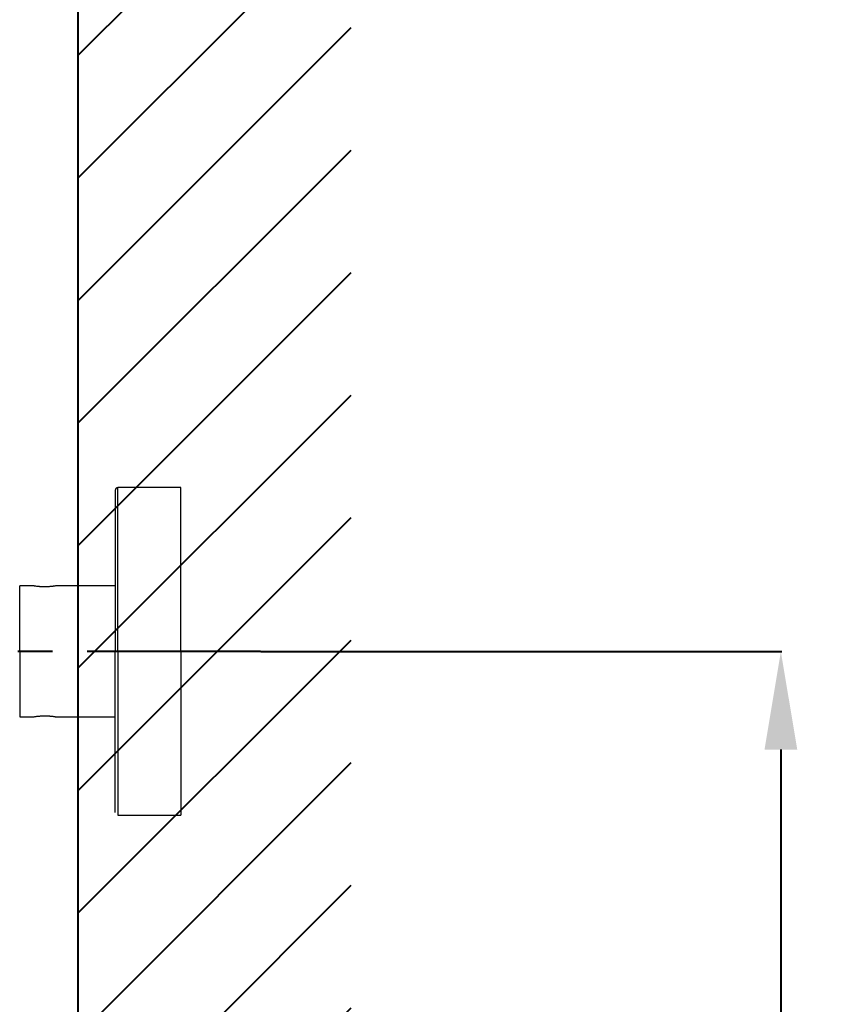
# Model space of a CAD drawing. Header units: millimetres. Extents: x 8883 to 11259, y -10160 to -6800.
# Drawn here: x 10833.6 to 10984.8, y -8404.1 to -8223.7 of the extents above; entities that cross this region are included whole.
import ezdxf

# ---------------------------------------------------------------- set-up
doc = ezdxf.new("R2010")
doc.units = ezdxf.units.MM
doc.linetypes.add('CENTERX2', pattern=[101.6, 63.5, -12.7, 12.7, -12.7])
doc.layers.add('CENTER', color=1, linetype='CENTERX2')
doc.layers.add('hatch', color=2, linetype='Continuous')
doc.layers.add('DIM', color=5, linetype='Continuous', lineweight=13)
doc.styles.add('ARIAL', font='arial.ttf')
doc.dimstyles.get("Standard").update_dxf_attribs({"dimtxt": 15, "dimasz": 15, "dimexe": 0.18, "dimexo": 0.0625, "dimgap": 4, "dimtad": 0, "dimdec": 1, "dimdsep": 46, "dimtxsty": 'ARIAL', "dimcen": 0, "dimclrd": 5, "dimclre": 5, "dimclrt": 5, "dimadec": 0, "dimazin": 0, "dimtfac": 1, "dimtdec": 1, "dimtofl": 0, "dimtmove": 0, "dimatfit": 3, "dimfxl": 1, "dimtolj": 1, "dimtzin": 0, "dimarcsym": 0})

# ---------------------------------------------------------------- blocks, each defined once
blk = doc.blocks.new('*D183')
at = {"layer": 'Defpoints', "color": 0, "transparency": 16777216}
for p in [(10877.68, -8339.45), (10973.02, -8339.45), (10816.27, -9076.15)]:
    blk.add_point(p, dxfattribs=at)
at = {"layer": 'DIM', "color": 5, "lineweight": -2, "transparency": 16777216}
for p, q in [((10877.74, -8339.45), (10973.2, -8339.45)), ((10973.02, -8357.45), (10973.02, -8658.53)), ((10973.02, -9058.15), (10973.02, -8757.06)), ((10816.33, -9076.15), (10973.2, -9076.15))]:
    blk.add_line(p, q, dxfattribs=at)
at = {"layer": 'DIM', "color": 5, "transparency": 16777216}
for points in [[(10970.02, -8357.45), (10976.02, -8357.45), (10973.02, -8339.45)], [(10970.02, -9058.15), (10976.02, -9058.15), (10973.02, -9076.15)]]:
    blk.add_solid(points, dxfattribs=at)
at = {"layer": 'DIM', "color": 5, "transparency": 16777216, "insert": (10973.02, -8707.8), "char_height": 18, "attachment_point": 5, "rotation": 90, "style": 'ARIAL'}
blk.add_mtext('\\A1;948.3%%P3', dxfattribs=at)

msp = doc.modelspace()

# ---------------------------------------------------------------- hatches: boundary and pattern name
at = {"layer": 'hatch'}
h = msp.add_hatch(dxfattribs=at)
h.set_pattern_fill('ANSI31', color=256, scale=5)
h.set_pattern_definition([(45, (-4292.471, -4149.247), (-11.22532, 11.22532), [])])
h.paths.add_polyline_path([(10844.29, -9683.13), (10894.29, -9683.13), (10894.29, -7612.56), (10844.29, -7612.56)])

# ---------------------------------------------------------------- linework, layer by layer
msp.add_line((10844.29, -9683.13), (10844.29, -7541.15))
at = {"linetype": 'Continuous', "lineweight": 18}
for p, q in [((10863.06, -8309.45), (10851.56, -8309.45)), ((10863.06, -8339.45), (10863.06, -8309.45)), ((10851.06, -8309.95), (10851.06, -8339.47)), ((10833.56, -8339.45), (10833.56, -8327.45)), ((10836.06, -8327.45), (10833.56, -8327.45)), ((10851.06, -8327.45), (10840.26, -8327.45)), ((10833.56, -8339.45), (10833.56, -8351.45)), ((10851.06, -8368.95), (10851.06, -8339.47)), ((10863.06, -8339.45), (10863.06, -8369.45)), ((10833.56, -8351.45), (10836.06, -8351.45)), ((10840.26, -8351.45), (10851.06, -8351.45)), ((10851.56, -8369.45), (10863.06, -8369.45))]:
    msp.add_line(p, q, dxfattribs=at)
at = {"linetype": 'Continuous', "lineweight": 13}
for q in [(10851.56, -8309.45), (10851.56, -8369.45)]:
    msp.add_line((10851.56, -8339.45), q, dxfattribs=at)
at = {"linetype": 'Continuous', "lineweight": 18}
msp.add_open_spline([(10851.56, -8309.45), (10851.09, -8309.5), (10851.06, -8309.95)], degree=2, dxfattribs=at)
for points in [[(10840.26, -8327.45), (10840.26, -8327.45), (10840.24, -8327.45), (10840.2, -8327.45), (10840.19, -8327.46), (10840.16, -8327.46), (10840.16, -8327.46), (10840.14, -8327.46), (10840.14, -8327.47), (10840.12, -8327.47), (10840.11, -8327.47), (10840.04, -8327.48), (10839.98, -8327.49), (10839.88, -8327.51), (10839.86, -8327.51), (10839.82, -8327.51), (10839.8, -8327.52), (10839.74, -8327.53), (10839.69, -8327.53), (10839.54, -8327.55), (10839.44, -8327.56), (10839.3, -8327.58), (10839.27, -8327.58), (10839.21, -8327.58), (10839.18, -8327.59), (10839.09, -8327.59), (10838.96, -8327.6), (10838.83, -8327.61), (10838.74, -8327.62), (10838.7, -8327.62), (10838.63, -8327.62), (10838.6, -8327.62), (10838.43, -8327.63), (10838.29, -8327.63), (10838.09, -8327.63), (10838.02, -8327.63), (10837.93, -8327.63), (10837.92, -8327.63), (10837.88, -8327.63), (10837.83, -8327.63), (10837.78, -8327.62), (10837.61, -8327.62), (10837.48, -8327.61), (10837.32, -8327.6), (10837.29, -8327.6), (10837.23, -8327.59), (10837.2, -8327.59), (10837.11, -8327.58), (10836.99, -8327.57), (10836.88, -8327.56), (10836.8, -8327.55), (10836.76, -8327.55), (10836.72, -8327.54), (10836.7, -8327.54), (10836.68, -8327.54), (10836.57, -8327.53), (10836.49, -8327.51), (10836.37, -8327.5), (10836.34, -8327.49), (10836.29, -8327.48), (10836.27, -8327.48), (10836.24, -8327.48), (10836.23, -8327.47), (10836.16, -8327.46), (10836.12, -8327.46), (10836.09, -8327.45), (10836.08, -8327.45), (10836.07, -8327.45), (10836.07, -8327.45), (10836.06, -8327.45), (10836.06, -8327.45), (10836.06, -8327.45)], [(10836.06, -8351.45), (10836.06, -8351.45), (10836.07, -8351.44), (10836.11, -8351.44), (10836.13, -8351.43), (10836.15, -8351.43), (10836.16, -8351.43), (10836.17, -8351.43), (10836.17, -8351.43), (10836.19, -8351.42), (10836.2, -8351.42), (10836.27, -8351.41), (10836.33, -8351.4), (10836.43, -8351.39), (10836.45, -8351.38), (10836.49, -8351.38), (10836.51, -8351.37), (10836.58, -8351.37), (10836.62, -8351.36), (10836.77, -8351.34), (10836.87, -8351.33), (10837.02, -8351.31), (10837.05, -8351.31), (10837.11, -8351.31), (10837.14, -8351.3), (10837.23, -8351.3), (10837.35, -8351.29), (10837.48, -8351.28), (10837.58, -8351.27), (10837.61, -8351.27), (10837.68, -8351.27), (10837.71, -8351.27), (10837.88, -8351.26), (10838.02, -8351.26), (10838.22, -8351.26), (10838.29, -8351.26), (10838.38, -8351.26), (10838.4, -8351.26), (10838.43, -8351.26), (10838.48, -8351.26), (10838.53, -8351.27), (10838.7, -8351.27), (10838.83, -8351.28), (10838.99, -8351.29), (10839.02, -8351.29), (10839.08, -8351.3), (10839.12, -8351.3), (10839.21, -8351.31), (10839.32, -8351.32), (10839.43, -8351.33), (10839.51, -8351.34), (10839.55, -8351.34), (10839.59, -8351.35), (10839.62, -8351.35), (10839.63, -8351.35), (10839.74, -8351.37), (10839.82, -8351.38), (10839.94, -8351.39), (10839.97, -8351.4), (10840.02, -8351.41), (10840.04, -8351.41), (10840.07, -8351.41), (10840.08, -8351.42), (10840.15, -8351.43), (10840.19, -8351.43), (10840.22, -8351.44), (10840.23, -8351.44), (10840.24, -8351.44), (10840.24, -8351.44), (10840.25, -8351.44), (10840.26, -8351.45), (10840.26, -8351.45)]]:
    msp.add_open_spline(points, degree=3, knots=[0, 0, 0, 0, 0.06251, 0.06251, 0.093765, 0.093765, 0.101578, 0.101578, 0.109392, 0.109392, 0.12502, 0.12502, 0.187529, 0.187529, 0.203157, 0.203157, 0.218784, 0.218784, 0.250039, 0.250039, 0.312549, 0.312549, 0.328176, 0.328176, 0.343804, 0.343804, 0.375059, 0.406314, 0.406314, 0.421941, 0.421941, 0.437569, 0.437569, 0.500078, 0.500078, 0.531333, 0.531333, 0.539147, 0.539147, 0.546961, 0.562588, 0.562588, 0.625098, 0.625098, 0.640725, 0.640725, 0.656353, 0.656353, 0.687608, 0.718863, 0.718863, 0.73449, 0.742304, 0.742304, 0.750117, 0.750117, 0.812627, 0.812627, 0.843882, 0.843882, 0.85951, 0.85951, 0.875137, 0.875137, 0.937647, 0.937647, 0.953274, 0.953274, 0.968902, 0.968902, 1, 1, 1, 1], dxfattribs=at)
at = {"linetype": 'Continuous', "lineweight": 13}
msp.add_rational_spline([(10851.56, -8339.45), (10851.35, -8339.45), (10851.06, -8339.45), (10851.06, -8339.45)], [1, 0.923852446424, 0.923852446424, 1], degree=2, dxfattribs=at)
at = {"layer": 'CENTER', "ltscale": 0.5}
msp.add_line((10877.68, -8339.45), (10827.45, -8339.45), dxfattribs=at)

# ---------------------------------------------------------------- dimensions: what is measured, and where the dimension line sits
at = {"layer": 'DIM', "color": 3}
dim = msp.add_linear_dim(base=(10973.02, -8339.45), p1=(10816.27, -9076.15), p2=(10877.68, -8339.45), angle=90, text='948.3%%P3', dimstyle='Standard', override={"dimtxt": 18, "dimasz": 18, "dimgap": 5}, dxfattribs=at)
dim.commit()
dim.dimension.update_dxf_attribs({"geometry": '*D183', "text_midpoint": (10973.02, -8707.8)})

doc.saveas('drawing.dxf')
